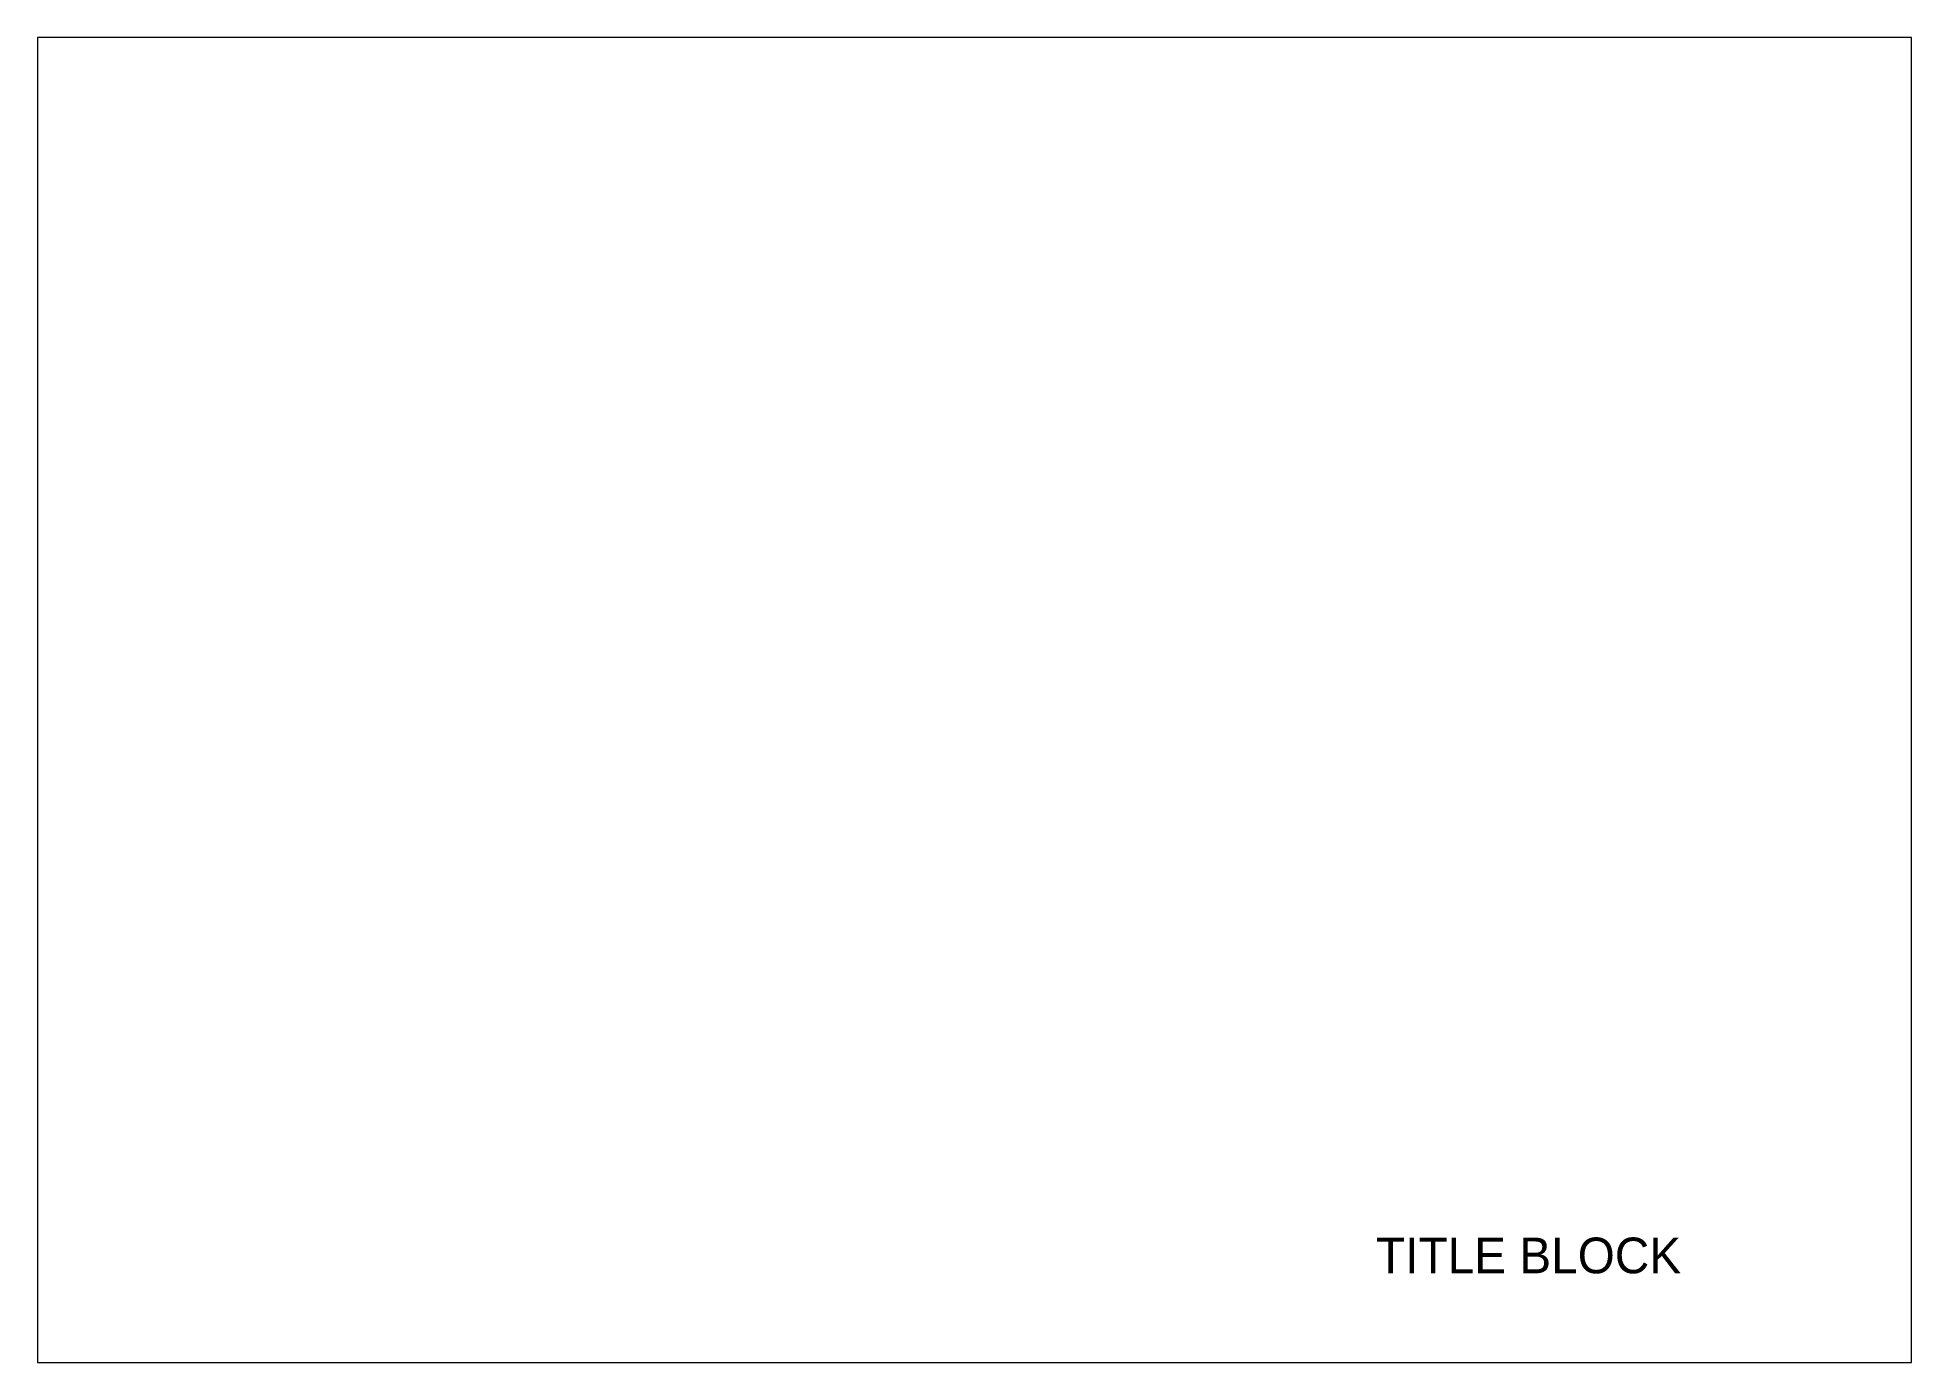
# Paper-space layout 'Layout1' of a CAD drawing. Header units: millimetres. Extents: x 0 to 420, y 0 to 297.
import ezdxf

# ---------------------------------------------------------------- set-up
doc = ezdxf.new("R2010")
doc.units = ezdxf.units.MM
doc.layers.get('0').update_dxf_attribs({"lineweight": 0, "plot": 0})

psp = doc.layouts.get("Layout1")

# ---------------------------------------------------------------- linework, layer by layer
for p, q in [((420, 297), (0, 297)), ((0, 297), (0, 0)), ((420, 0), (420, 297)), ((0, 0), (420, 0))]:
    psp.add_line(p, q)

# ---------------------------------------------------------------- texts
psp.add_text('TITLE BLOCK', height=8).set_placement((300, 20))

doc.saveas('drawing.dxf')
